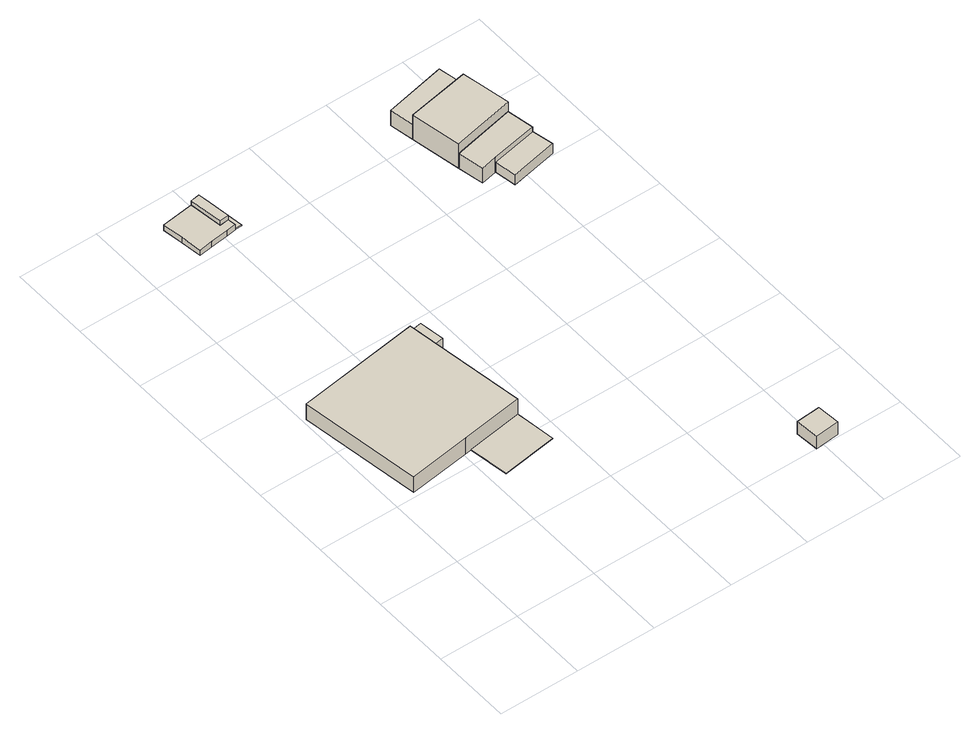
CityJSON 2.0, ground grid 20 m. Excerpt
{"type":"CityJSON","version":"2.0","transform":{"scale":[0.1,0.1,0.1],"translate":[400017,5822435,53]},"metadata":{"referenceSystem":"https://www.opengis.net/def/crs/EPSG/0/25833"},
"CityObjects":{
"building1":{"type":"Building","attributes":{"Gemeindeschluessel":"11000011","function":"31001_2120"},"address":[{"country":"Germany","locality":"Berlin","thoroughfareNumber":"30 (7)","thoroughfareName":"Marzahner Straße"}],"children":["building1-1","building1-2"]},
"building1-1":{"type":"BuildingPart","attributes":{"BezugspunktDach":"2200","measuredHeight":7.86,"storeysAboveGround":1},"parents":["building1"],"geometry":[{"type":"MultiSurface","lod":"1","boundaries":[[[0,1,2,3,4,5,6]],[[7,8,9,10,11,12,13]],[[7,13,6,5]],[[8,7,5,4]],[[9,8,4,3]],[[10,9,3,2]],[[11,10,14,15,16,2,1]],[[12,11,1,0]],[[13,12,0,6]],[[16,15,14,10]]]}]},
"building1-2":{"type":"BuildingPart","attributes":{"BezugspunktDach":"2200","measuredHeight":0.167,"storeysAboveGround":1},"parents":["building1"],"geometry":[{"type":"MultiSurface","lod":"1","boundaries":[[[17,18,16,15]],[[10,19,20,14]],[[19,10,16,18]],[[20,19,18,17]],[[14,20,17,15]],[[10,21,14,15,16]]]}]},
"building2":{"type":"Building","attributes":{"Gemeindeschluessel":"11000011","BezugspunktDach":"2200","function":"51009_1610","measuredHeight":3,"storeysAboveGround":0},"address":[{"country":"Germany","locality":"Berlin"}],"geometry":[{"type":"Solid","lod":"1","boundaries":[[[[22,23,24,25]],[[26,27,28,29]],[[26,29,25,24]],[[27,26,24,23]],[[28,27,23,22]],[[29,28,22,25]]]]}]},
"building3":{"type":"Building","attributes":{"Gemeindeschluessel":"11000011","BezugspunktDach":"2200","function":"31001_2120","measuredHeight":3.23,"storeysAboveGround":1},"address":[{"country":"Germany","locality":"Berlin","thoroughfareNumber":"30 (3)","thoroughfareName":"Marzahner Straße"}],"geometry":[{"type":"Solid","lod":"1","boundaries":[[[[30,31,32,33,34,35,36,37,38]],[[39,40,41,42,43,44,45,46,47]],[[39,47,38,37]],[[40,39,37,36]],[[41,40,36,35]],[[42,41,35,34]],[[43,42,34,33]],[[44,43,33,32]],[[45,44,32,31]],[[46,45,31,30]],[[47,46,30,38]]]]}]},
"building4":{"type":"Building","attributes":{"Gemeindeschluessel":"11000011","BezugspunktDach":"2200","function":"51009_1610","measuredHeight":2.7,"storeysAboveGround":0},"address":[{"country":"Germany","locality":"Berlin"}],"geometry":[{"type":"Solid","lod":"1","boundaries":[[[[48,49,50,51]],[[52,53,54,55]],[[52,55,51,50]],[[53,52,50,49]],[[54,53,49,48]],[[55,54,48,51]]]]}]},
"building5":{"type":"Building","attributes":{"Gemeindeschluessel":"11000011","BezugspunktDach":"2200","function":"51009_1610","measuredHeight":0.317,"storeysAboveGround":0},"address":[{"country":"Germany","locality":"Berlin"}],"geometry":[{"type":"Solid","lod":"1","boundaries":[[[[56,57,58,59,60]],[[61,62,63,64,65]],[[61,65,60,59]],[[62,61,59,58]],[[63,62,58,57]],[[64,63,57,56]],[[65,64,56,60]]]]}]},
"building6":{"type":"Building","attributes":{"Gemeindeschluessel":"11000011","BezugspunktDach":"2200","function":"31001_2020","measuredHeight":3.92,"storeysAboveGround":1},"address":[{"country":"Germany","locality":"Berlin","thoroughfareNumber":"5","thoroughfareName":"Wassergrundstraße"}],"geometry":[{"type":"Solid","lod":"1","boundaries":[[[[66,67,68,69]],[[70,71,72,73]],[[70,73,69,68]],[[71,70,68,67]],[[72,71,67,66]],[[73,72,66,69]]]]}]},
"building7":{"type":"Building","attributes":{"Gemeindeschluessel":"11000011","BezugspunktDach":"2200","function":"31001_2143","measuredHeight":5.14,"storeysAboveGround":1},"address":[{"country":"Germany","locality":"Berlin","thoroughfareNumber":"3 (2)","thoroughfareName":"Wassergrundstraße"}],"geometry":[{"type":"Solid","lod":"1","boundaries":[[[[74,75,76,77,78]],[[79,80,81,82,83]],[[79,83,78,77]],[[80,79,77,76]],[[81,80,76,75]],[[82,81,75,74]],[[83,82,74,78]]]]}]},
"building8":{"type":"Building","attributes":{"Gemeindeschluessel":"11000011","BezugspunktDach":"2200","function":"31001_2143","measuredHeight":7.96,"storeysAboveGround":1},"address":[{"country":"Germany","locality":"Berlin","thoroughfareNumber":"3","thoroughfareName":"Wassergrundstraße"}],"geometry":[{"type":"Solid","lod":"1","boundaries":[[[[84,85,86,87,88]],[[89,90,79,83,91]],[[89,91,88,87]],[[90,89,87,86]],[[79,90,86,85]],[[83,79,85,84]],[[91,83,84,88]]]]}]},
"building9":{"type":"Building","attributes":{"Gemeindeschluessel":"11000011","BezugspunktDach":"2200","function":"31001_2143","measuredHeight":2.89,"storeysAboveGround":1},"address":[{"country":"Germany","locality":"Berlin","thoroughfareNumber":"3 (3)","thoroughfareName":"Wassergrundstraße"}],"geometry":[{"type":"Solid","lod":"1","boundaries":[[[[92,93,94,95]],[[96,97,98,99]],[[96,99,95,94]],[[97,96,94,93]],[[98,97,93,92]],[[99,98,92,95]]]]}]},
"building10":{"type":"Building","attributes":{"Gemeindeschluessel":"11000011","BezugspunktDach":"2200","function":"31001_2143","measuredHeight":5.13,"storeysAboveGround":1},"address":[{"country":"Germany","locality":"Berlin","thoroughfareNumber":"3 (1)","thoroughfareName":"Wassergrundstraße"}],"geometry":[{"type":"Solid","lod":"1","boundaries":[[[[100,101,102,103]],[[104,89,91,105]],[[104,105,103,102]],[[89,104,102,101]],[[91,89,101,100]],[[105,91,100,103]]]]}]}
},
"vertices":[
[49,406,54],[202,428,54],[355,451,54],[320,690,54],[311,752,54],[158,730,54],[5,708,54],[158,730,8],[311,752,8],[320,690,8],[355,451,8],[202,428,8],[49,406,8],[5,708,8],[216,430,8],[216,430,10],[355,451,10],
[231,331,10],[369,351,10],[369,351,8],[231,331,8],[351,450,8],
[320,690,39],[351,695,39],[342,757,39],[311,752,39],[342,757,9],[351,695,9],[320,690,9],[311,752,9],
[119,1266,23],[126,1214,23],[160,1219,23],[204,1225,23],[228,1228,23],[225,1248,23],[202,1245,23],[191,1328,23],[112,1318,23],[191,1328,7],[202,1245,7],[225,1248,7],[228,1228,7],[204,1225,7],[160,1219,7],[126,1214,7],[119,1266,7],[112,1318,7],
[202,1245,36],[225,1248,36],[214,1331,36],[191,1328,36],[214,1331,9],[225,1248,9],[202,1245,9],[191,1328,9],
[225,1248,11],[228,1228,11],[245,1228,11],[231,1334,11],[214,1331,11],[231,1334,8],[245,1228,8],[228,1228,8],[225,1248,8],[214,1331,8],
[782,0,37],[842,6,37],[837,63,37],[777,58,37],[837,63,1],[842,6,1],[782,0,1],[777,58,1],
[714,1025,45],[754,1033,45],[868,1055,45],[856,1121,45],[702,1088,45],[856,1121,2],[868,1055,2],[754,1033,2],[714,1025,2],[702,1088,2],
[702,1088,74],[856,1121,74],[845,1181,74],[833,1240,74],[679,1212,74],[833,1240,2],[845,1181,2],[679,1212,2],
[763,979,32],[879,1002,32],[868,1055,32],[754,1033,32],[868,1055,3],[879,1002,3],[763,979,3],[754,1033,3],
[679,1212,46],[833,1240,46],[820,1304,46],[668,1272,46],[820,1304,2],[668,1272,2]
]}
